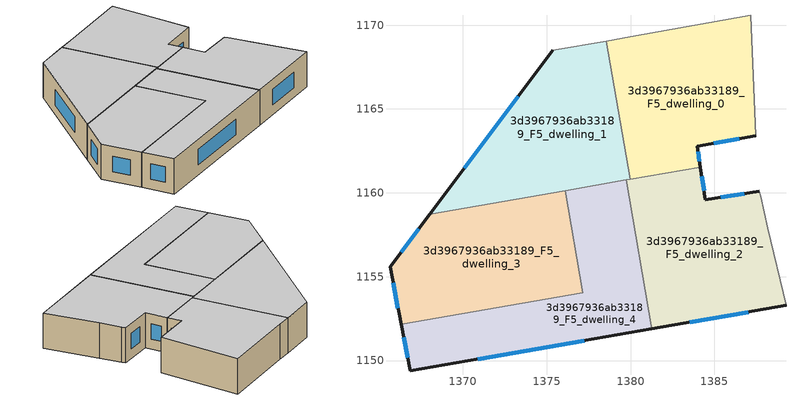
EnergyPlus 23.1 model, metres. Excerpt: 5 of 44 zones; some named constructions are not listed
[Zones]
3d3967936ab33189_F5_dwelling_0
 floor to 3d3967936ab33189_F4_dwelling_0 (EU_floor_Construction): 1387.17,1170.59 1387.47,1163.39 1383.97,1162.79 1384.16,1161.54 1379.98,1160.81 1378.55,1169.05 1379.97,1169.3 z15
 wall outside (EU_wall_Construction): 1384.16,1161.54 1383.97,1162.79 1387.47,1163.39 z15:18
 wall to 3d3967936ab33189_F5_dwelling_1 (EU_wall_Construction): 1378.55,1169.05 1379.98,1160.81 z15:18
 wall adiabatic (EU_wall_Construction): 1387.47,1163.39 1387.17,1170.59 1379.97,1169.3 1378.55,1169.05 z15:18
 wall to 3d3967936ab33189_F5_dwelling_2 (EU_wall_Construction): 1379.98,1160.81 1384.16,1161.54 z15:18
 window (EU_Window_Construction): 1384.95,1162.96 1386.49,1163.22 / 1384.11,1161.89 1384.02,1162.44 z15.84:17.16
 ceiling to 3d3967936ab33189_F6_dwelling_0 (EU_floor_Construction): 1387.47,1163.39 1387.17,1170.59 1379.97,1169.3 1378.55,1169.05 1379.98,1160.81 1384.16,1161.54 1383.97,1162.79 z18
3d3967936ab33189_F5_dwelling_1
 floor to 3d3967936ab33189_F4_dwelling_1 (EU_floor_Construction): 1378.55,1169.05 1379.98,1160.81 1368.02,1158.73 1375.36,1168.5 z15
 wall outside (EU_wall_Construction): 1375.36,1168.5 1368.02,1158.73 z15:18
 wall adiabatic (EU_wall_Construction): 1378.55,1169.05 1375.36,1168.5 z15:18
 wall to 3d3967936ab33189_F5_dwelling_3 (EU_wall_Construction): 1368.02,1158.73 1376.1,1160.14 z15:18
 wall to 3d3967936ab33189_F5_dwelling_4 (EU_wall_Construction): 1376.1,1160.14 1379.73,1160.77 z15:18
 wall to 3d3967936ab33189_F5_dwelling_2 (EU_wall_Construction): 1379.73,1160.77 1379.99,1160.81 z15:18
 window (EU_Window_Construction): 1373.3,1165.76 1370.07,1161.47 z15.84:17.16
 ceiling to 3d3967936ab33189_F6_dwelling_1 (EU_floor_Construction): 1379.98,1160.81 1378.55,1169.05 1375.36,1168.5 1368.02,1158.73 z18
3d3967936ab33189_F5_dwelling_2
 floor to 3d3967936ab33189_F4_dwelling_2 (EU_floor_Construction): 1387.67,1160.09 1387.77,1159.79 1388.17,1157.89 1389.27,1153.28 1381.28,1151.89 1379.73,1160.77 1384.16,1161.54 1384.47,1159.59 z15
 wall outside (EU_wall_Construction): 1387.67,1160.09 1384.47,1159.59 1384.16,1161.54 / 1381.28,1151.89 1389.27,1153.28 z15:18
 wall adiabatic (EU_wall_Construction): 1389.27,1153.28 1388.17,1157.89 1387.77,1159.79 1387.67,1160.09 z15:18
 wall to 3d3967936ab33189_F5_dwelling_4 (EU_wall_Construction): 1379.73,1160.77 1381.28,1151.89 z15:18
 window (EU_Window_Construction): 1386.77,1159.95 1385.36,1159.73 / 1383.51,1152.28 1387.03,1152.89 / 1384.38,1160.13 1384.25,1160.99 z15.84:17.16
 ceiling to 3d3967936ab33189_F6_dwelling_2 (EU_floor_Construction): 1389.27,1153.28 1388.17,1157.89 1387.77,1159.79 1387.67,1160.09 1384.47,1159.59 1384.16,1161.54 1379.73,1160.77 1381.28,1151.89 z18
3d3967936ab33189_F5_dwelling_3
 floor to 3d3967936ab33189_F4_dwelling_3 (EU_floor_Construction): 1376.1,1160.13 1377.16,1154.05 1366.31,1152.17 1365.65,1155.59 1368.02,1158.73 z15
 wall outside (EU_wall_Construction): 1368.02,1158.73 1365.65,1155.59 1366.31,1152.17 z15:18
 wall to 3d3967936ab33189_F5_dwelling_4 (EU_wall_Construction): 1366.31,1152.17 1377.16,1154.05 1376.1,1160.13 z15:18
 window (EU_Window_Construction): 1367.35,1157.85 1366.32,1156.47 / 1365.84,1154.63 1366.13,1153.13 z15.84:17.16
 ceiling to 3d3967936ab33189_F6_dwelling_3 (EU_floor_Construction): 1377.16,1154.05 1376.1,1160.13 1368.02,1158.73 1365.65,1155.59 1366.31,1152.17 z18
3d3967936ab33189_F5_dwelling_4
 floor to 3d3967936ab33189_F4_dwelling_4 (EU_floor_Construction): 1379.73,1160.77 1381.28,1151.89 1366.85,1149.39 1366.31,1152.17 1377.16,1154.05 1376.1,1160.13 z15
 wall outside (EU_wall_Construction): 1366.31,1152.17 1366.85,1149.39 1381.28,1151.89 z15:18
 window (EU_Window_Construction): 1370.89,1150.09 1377.23,1151.19 / 1366.46,1151.39 1366.7,1150.17 z15.84:17.16
 ceiling to 3d3967936ab33189_F6_dwelling_4 (EU_floor_Construction): 1381.28,1151.89 1379.73,1160.77 1376.1,1160.13 1377.16,1154.05 1366.31,1152.17 1366.85,1149.39 z18
[SCHEDULE:FILE] Column Number=1; Rows to Skip at Top=0; Number of Hours of Data=8760; Column Separator=Comma; Interpolate to Timestep=No; Minutes per Item=60; Adjust Schedule for Daylight Savings=Yes
Name | File
EU_Step8_GainSchedule_3d3967936ab33189_F3_dwelling_5_f000 | ../../schedules/3d3967936ab33189/3d3967936ab33189_F3_dwelling_5_f000_gain.csv
EU_Step8_GainSchedule_3d3967936ab33189_F4_dwelling_0_f000 | ../../schedules/3d3967936ab33189/3d3967936ab33189_F4_dwelling_0_f000_gain.csv
EU_Step8_GainSchedule_3d3967936ab33189_F4_dwelling_1_f000 | ../../schedules/3d3967936ab33189/3d3967936ab33189_F4_dwelling_1_f000_gain.csv
EU_Step8_GainSchedule_3d3967936ab33189_F4_dwelling_2_f000 | ../../schedules/3d3967936ab33189/3d3967936ab33189_F4_dwelling_2_f000_gain.csv
EU_Step8_GainSchedule_3d3967936ab33189_F4_dwelling_3_f000 | ../../schedules/3d3967936ab33189/3d3967936ab33189_F4_dwelling_3_f000_gain.csv
EU_Step8_GainSchedule_3d3967936ab33189_F4_dwelling_4_f000 | ../../schedules/3d3967936ab33189/3d3967936ab33189_F4_dwelling_4_f000_gain.csv
EU_Step8_GainSchedule_3d3967936ab33189_F5_dwelling_0_f000 | ../../schedules/3d3967936ab33189/3d3967936ab33189_F5_dwelling_0_f000_gain.csv
EU_Step8_GainSchedule_3d3967936ab33189_F5_dwelling_1_f000 | ../../schedules/3d3967936ab33189/3d3967936ab33189_F5_dwelling_1_f000_gain.csv
EU_Step8_GainSchedule_3d3967936ab33189_F5_dwelling_2_f000 | ../../schedules/3d3967936ab33189/3d3967936ab33189_F5_dwelling_2_f000_gain.csv
EU_Step8_GainSchedule_3d3967936ab33189_F5_dwelling_3_f000 | ../../schedules/3d3967936ab33189/3d3967936ab33189_F5_dwelling_3_f000_gain.csv
EU_Step8_GainSchedule_3d3967936ab33189_F5_dwelling_4_f000 | ../../schedules/3d3967936ab33189/3d3967936ab33189_F5_dwelling_4_f000_gain.csv
